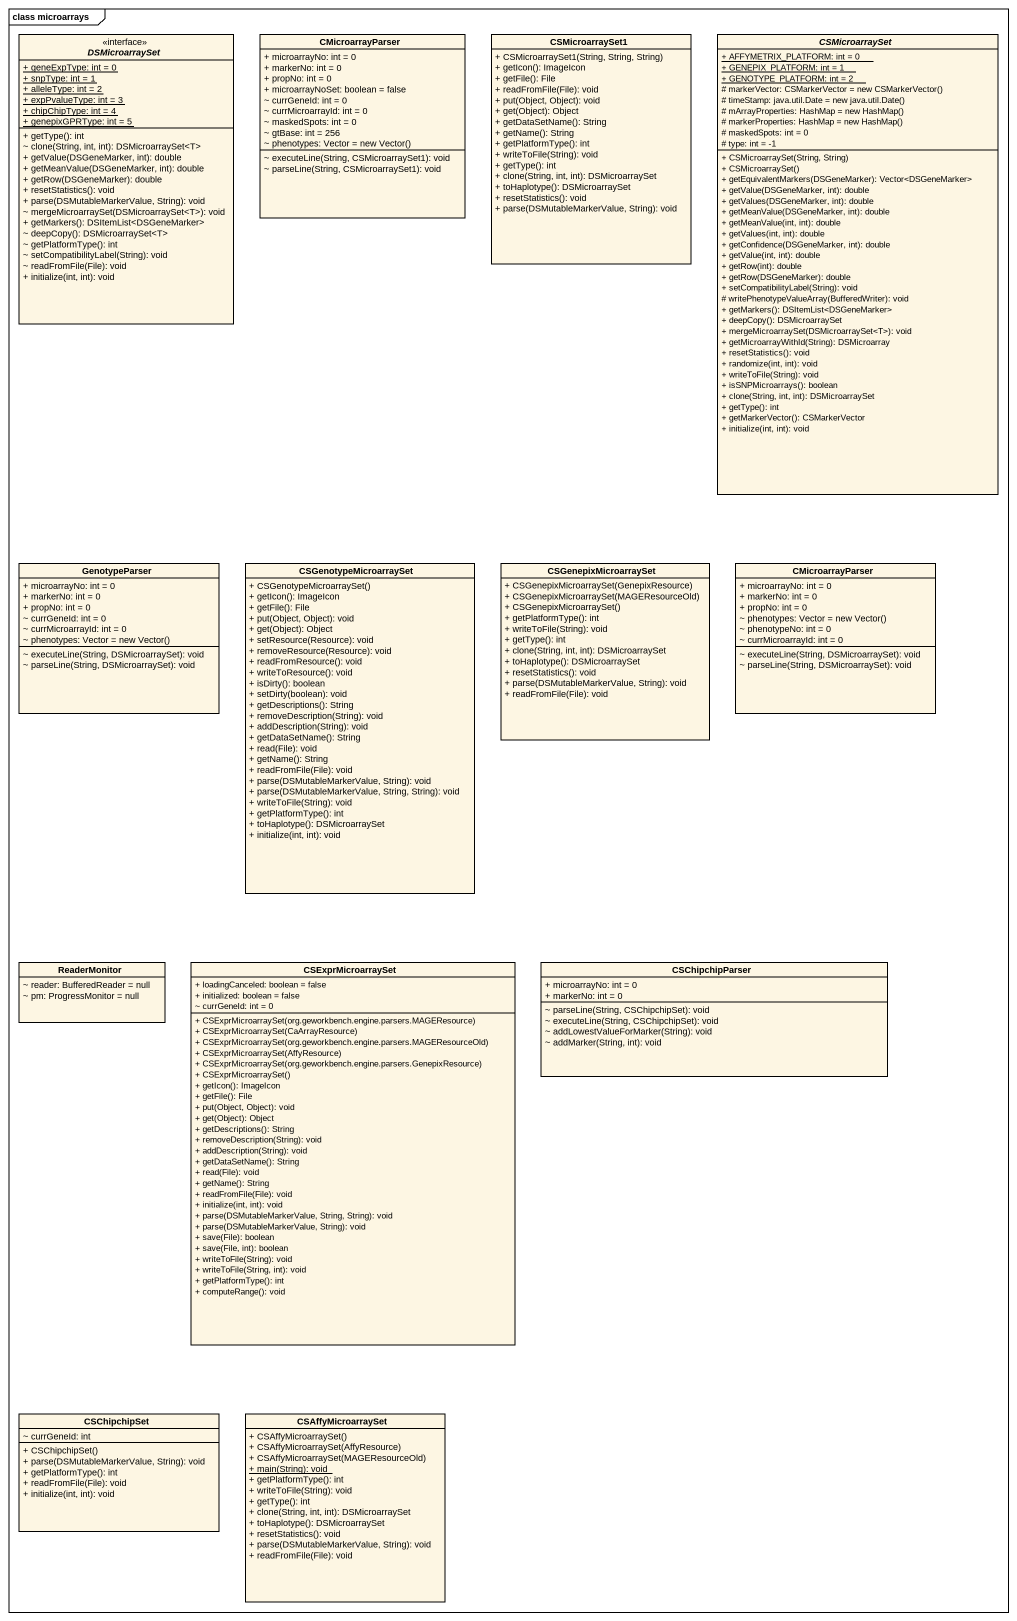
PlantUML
@startuml
mainframe class microarrays
hide circle
hide empty members
skinparam classAttributeIconSize 0
interface DSMicroarraySet <<interface>> {
  {static} + geneExpType: int = 0
  {static} + snpType: int = 1
  {static} + alleleType: int = 2
  {static} + expPvalueType: int = 3
  {static} + chipChipType: int = 4
  {static} + genepixGPRType: int = 5
  + getType(): int
  ~ clone(String, int, int): DSMicroarraySet<T>
  + getValue(DSGeneMarker, int): double
  + getMeanValue(DSGeneMarker, int): double
  + getRow(DSGeneMarker): double
  + resetStatistics(): void
  + parse(DSMutableMarkerValue, String): void
  ~ mergeMicroarraySet(DSMicroarraySet<T>): void
  + getMarkers(): DSItemList<DSGeneMarker>
  ~ deepCopy(): DSMicroarraySet<T>
  ~ getPlatformType(): int
  ~ setCompatibilityLabel(String): void
  ~ readFromFile(File): void
  + initialize(int, int): void
}
class CMicroarrayParser {
  + microarrayNo: int = 0
  + markerNo: int = 0
  + propNo: int = 0
  + microarrayNoSet: boolean = false
  ~ currGeneId: int = 0
  ~ currMicroarrayId: int = 0
  ~ maskedSpots: int = 0
  ~ gtBase: int = 256
  {field} ~ phenotypes: Vector = new Vector()
  ~ executeLine(String, CSMicroarraySet1): void
  ~ parseLine(String, CSMicroarraySet1): void
}
class CSMicroarraySet1 {
  + CSMicroarraySet1(String, String, String)
  + getIcon(): ImageIcon
  + getFile(): File
  + readFromFile(File): void
  + put(Object, Object): void
  + get(Object): Object
  + getDataSetName(): String
  + getName(): String
  + getPlatformType(): int
  + writeToFile(String): void
  + getType(): int
  + clone(String, int, int): DSMicroarraySet
  + toHaplotype(): DSMicroarraySet
  + resetStatistics(): void
  + parse(DSMutableMarkerValue, String): void
}
abstract class CSMicroarraySet {
  {static} + AFFYMETRIX_PLATFORM: int = 0
  {static} + GENEPIX_PLATFORM: int = 1
  {static} + GENOTYPE_PLATFORM: int = 2
  {field} # markerVector: CSMarkerVector = new CSMarkerVector()
  {field} # timeStamp: java.util.Date = new java.util.Date()
  {field} # mArrayProperties: HashMap = new HashMap()
  {field} # markerProperties: HashMap = new HashMap()
  # maskedSpots: int = 0
  # type: int = -1
  + CSMicroarraySet(String, String)
  + CSMicroarraySet()
  + getEquivalentMarkers(DSGeneMarker): Vector<DSGeneMarker>
  + getValue(DSGeneMarker, int): double
  + getValues(DSGeneMarker, int): double
  + getMeanValue(DSGeneMarker, int): double
  + getMeanValue(int, int): double
  + getValues(int, int): double
  + getConfidence(DSGeneMarker, int): double
  + getValue(int, int): double
  + getRow(int): double
  + getRow(DSGeneMarker): double
  + setCompatibilityLabel(String): void
  # writePhenotypeValueArray(BufferedWriter): void
  + getMarkers(): DSItemList<DSGeneMarker>
  + deepCopy(): DSMicroarraySet
  + mergeMicroarraySet(DSMicroarraySet<T>): void
  + getMicroarrayWithId(String): DSMicroarray
  + resetStatistics(): void
  + randomize(int, int): void
  + writeToFile(String): void
  + isSNPMicroarrays(): boolean
  + clone(String, int, int): DSMicroarraySet
  + getType(): int
  + getMarkerVector(): CSMarkerVector
  + initialize(int, int): void
}
class GenotypeParser {
  + microarrayNo: int = 0
  + markerNo: int = 0
  + propNo: int = 0
  ~ currGeneId: int = 0
  ~ currMicroarrayId: int = 0
  {field} ~ phenotypes: Vector = new Vector()
  ~ executeLine(String, DSMicroarraySet): void
  ~ parseLine(String, DSMicroarraySet): void
}
class CSGenotypeMicroarraySet {
  + CSGenotypeMicroarraySet()
  + getIcon(): ImageIcon
  + getFile(): File
  + put(Object, Object): void
  + get(Object): Object
  + setResource(Resource): void
  + removeResource(Resource): void
  + readFromResource(): void
  + writeToResource(): void
  + isDirty(): boolean
  + setDirty(boolean): void
  + getDescriptions(): String
  + removeDescription(String): void
  + addDescription(String): void
  + getDataSetName(): String
  + read(File): void
  + getName(): String
  + readFromFile(File): void
  + parse(DSMutableMarkerValue, String): void
  + parse(DSMutableMarkerValue, String, String): void
  + writeToFile(String): void
  + getPlatformType(): int
  + toHaplotype(): DSMicroarraySet
  + initialize(int, int): void
}
class CSGenepixMicroarraySet {
  + CSGenepixMicroarraySet(GenepixResource)
  + CSGenepixMicroarraySet(MAGEResourceOld)
  + CSGenepixMicroarraySet()
  + getPlatformType(): int
  + writeToFile(String): void
  + getType(): int
  + clone(String, int, int): DSMicroarraySet
  + toHaplotype(): DSMicroarraySet
  + resetStatistics(): void
  + parse(DSMutableMarkerValue, String): void
  + readFromFile(File): void
}
class "CMicroarrayParser" as CMicroarrayParser_2 {
  + microarrayNo: int = 0
  + markerNo: int = 0
  + propNo: int = 0
  {field} ~ phenotypes: Vector = new Vector()
  ~ phenotypeNo: int = 0
  ~ currMicroarrayId: int = 0
  ~ executeLine(String, DSMicroarraySet): void
  ~ parseLine(String, DSMicroarraySet): void
}
class ReaderMonitor {
  ~ reader: BufferedReader = null
  ~ pm: ProgressMonitor = null
}
class CSExprMicroarraySet {
  + loadingCanceled: boolean = false
  + initialized: boolean = false
  ~ currGeneId: int = 0
  + CSExprMicroarraySet(org.geworkbench.engine.parsers.MAGEResource)
  + CSExprMicroarraySet(CaArrayResource)
  + CSExprMicroarraySet(org.geworkbench.engine.parsers.MAGEResourceOld)
  + CSExprMicroarraySet(AffyResource)
  + CSExprMicroarraySet(org.geworkbench.engine.parsers.GenepixResource)
  + CSExprMicroarraySet()
  + getIcon(): ImageIcon
  + getFile(): File
  + put(Object, Object): void
  + get(Object): Object
  + getDescriptions(): String
  + removeDescription(String): void
  + addDescription(String): void
  + getDataSetName(): String
  + read(File): void
  + getName(): String
  + readFromFile(File): void
  + initialize(int, int): void
  + parse(DSMutableMarkerValue, String, String): void
  + parse(DSMutableMarkerValue, String): void
  + save(File): boolean
  + save(File, int): boolean
  + writeToFile(String): void
  + writeToFile(String, int): void
  + getPlatformType(): int
  + computeRange(): void
}
class CSChipchipParser {
  + microarrayNo: int = 0
  + markerNo: int = 0
  ~ parseLine(String, CSChipchipSet): void
  ~ executeLine(String, CSChipchipSet): void
  ~ addLowestValueForMarker(String): void
  ~ addMarker(String, int): void
}
class CSChipchipSet {
  ~ currGeneId: int
  + CSChipchipSet()
  + parse(DSMutableMarkerValue, String): void
  + getPlatformType(): int
  + readFromFile(File): void
  + initialize(int, int): void
}
class CSAffyMicroarraySet {
  + CSAffyMicroarraySet()
  + CSAffyMicroarraySet(AffyResource)
  + CSAffyMicroarraySet(MAGEResourceOld)
  {static} + main(String): void
  + getPlatformType(): int
  + writeToFile(String): void
  + getType(): int
  + clone(String, int, int): DSMicroarraySet
  + toHaplotype(): DSMicroarraySet
  + resetStatistics(): void
  + parse(DSMutableMarkerValue, String): void
  + readFromFile(File): void
}
@enduml
